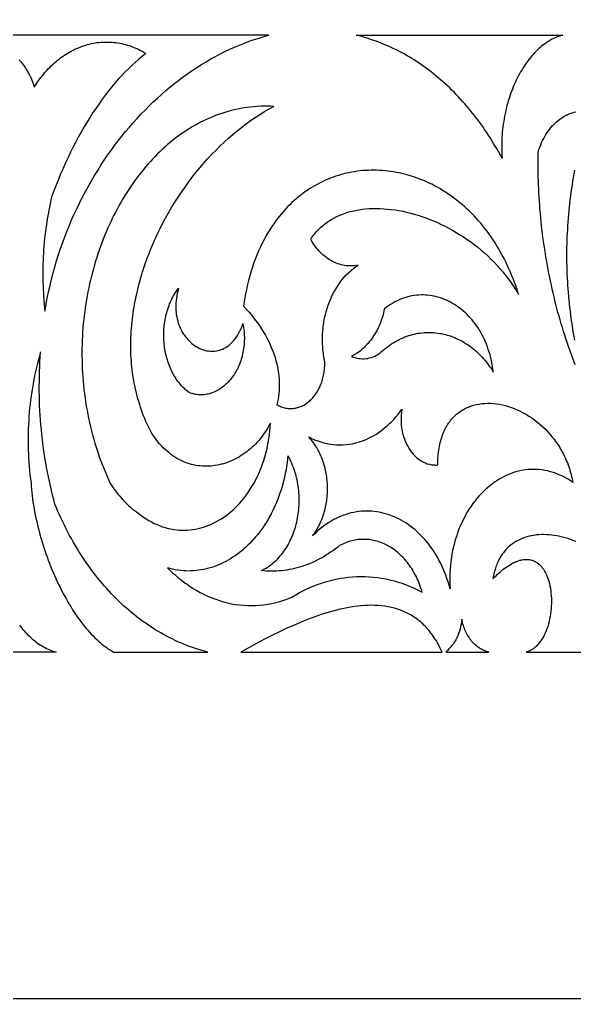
# Model space of a CAD drawing. Extents: x -1145 to -490, y -328 to 327.
# Drawn here: x -931.7 to -859.5, y -328.1 to -200.8 of the extents above; entities that cross this region are included whole.
import ezdxf

# ---------------------------------------------------------------- set-up
doc = ezdxf.new("R2010")
doc.units = 0
doc.layers.add('LAYER_1', color=18, linetype='CONTINUOUS')

msp = doc.modelspace()

# ---------------------------------------------------------------- linework, layer by layer
at = {"layer": 'LAYER_1'}
for points in [[(-1145.26, -328.06), (-490.26, -328.06), (-490.26, 326.94), (-1145.26, 326.94)], [(-887.92, -202.79), (-861.03, -202.79), (-861.23, -202.84), (-861.44, -202.9), (-861.64, -202.97), (-861.85, -203.04), (-862.05, -203.13), (-862.25, -203.22), (-862.45, -203.32), (-862.65, -203.43), (-862.85, -203.54), (-863.05, -203.66), (-863.24, -203.8), (-863.43, -203.93), (-863.63, -204.08), (-863.82, -204.23), (-864, -204.39), (-864.19, -204.56), (-864.38, -204.73), (-864.56, -204.91), (-864.74, -205.1), (-864.91, -205.29), (-865.09, -205.49), (-865.26, -205.7), (-865.43, -205.91), (-865.6, -206.13), (-865.76, -206.36), (-865.93, -206.59), (-866.08, -206.83), (-866.24, -207.07), (-866.39, -207.32), (-866.54, -207.57), (-866.69, -207.83), (-866.83, -208.1), (-866.97, -208.37), (-867.1, -208.64), (-867.23, -208.92), (-867.36, -209.21), (-867.48, -209.5), (-867.6, -209.79), (-867.71, -210.09), (-867.83, -210.4), (-867.93, -210.7), (-868.03, -211.02), (-868.13, -211.33), (-868.22, -211.66), (-868.31, -211.98), (-868.39, -212.31), (-868.47, -212.64), (-868.54, -212.98), (-868.61, -213.32), (-868.67, -213.66), (-868.73, -214.01), (-868.78, -214.36), (-868.83, -214.71), (-868.87, -215.07), (-868.91, -215.43), (-868.93, -215.79), (-868.96, -216.15), (-868.98, -216.52), (-868.99, -216.89), (-868.99, -217.26), (-868.99, -217.64), (-868.98, -218.02), (-868.97, -218.39), (-868.95, -218.77), (-869.16, -218.38), (-869.38, -217.99), (-869.59, -217.61), (-869.82, -217.23), (-870.04, -216.85), (-870.27, -216.48), (-870.5, -216.11), (-870.74, -215.74), (-870.98, -215.38), (-871.22, -215.03), (-871.46, -214.68), (-871.71, -214.33), (-871.96, -213.98), (-872.21, -213.64), (-872.47, -213.31), (-872.73, -212.98), (-872.99, -212.65), (-873.26, -212.33), (-873.52, -212.01), (-873.79, -211.7), (-874.07, -211.39), (-874.34, -211.09), (-874.62, -210.79), (-874.9, -210.5), (-875.19, -210.21), (-875.47, -209.92), (-875.76, -209.64), (-876.05, -209.36), (-876.35, -209.09), (-876.65, -208.83), (-876.94, -208.57), (-877.25, -208.31), (-877.55, -208.06), (-877.85, -207.81), (-878.16, -207.57), (-878.47, -207.33), (-878.79, -207.1), (-879.1, -206.87), (-879.42, -206.65), (-879.74, -206.43), (-880.06, -206.22), (-880.38, -206.01), (-880.7, -205.81), (-881.03, -205.61), (-881.36, -205.42), (-881.69, -205.23), (-882.02, -205.05), (-882.36, -204.88), (-882.69, -204.7), (-883.03, -204.54), (-883.37, -204.38), (-883.71, -204.22), (-884.05, -204.07), (-884.4, -203.93), (-884.74, -203.79), (-885.09, -203.66), (-885.44, -203.53), (-885.79, -203.41), (-886.14, -203.29), (-886.49, -203.18), (-886.85, -203.07), (-887.2, -202.97), (-887.56, -202.88)], [(-898.62, -212.04), (-899.06, -212.02), (-899.51, -212.01), (-899.95, -212.02), (-900.38, -212.03), (-900.82, -212.05), (-901.25, -212.08), (-901.68, -212.13), (-902.11, -212.18), (-902.53, -212.24), (-902.95, -212.32), (-903.37, -212.4), (-903.79, -212.49), (-904.2, -212.59), (-904.61, -212.7), (-905.02, -212.82), (-905.42, -212.95), (-905.82, -213.09), (-906.22, -213.24), (-906.61, -213.39), (-907.01, -213.56), (-907.39, -213.73), (-907.78, -213.91), (-908.16, -214.1), (-908.54, -214.3), (-908.91, -214.51), (-909.28, -214.72), (-909.65, -214.95), (-910.01, -215.18), (-910.37, -215.42), (-910.72, -215.66), (-911.08, -215.92), (-911.43, -216.18), (-911.77, -216.45), (-912.11, -216.73), (-912.45, -217.01), (-912.78, -217.3), (-913.11, -217.6), (-913.43, -217.9), (-913.75, -218.22), (-914.07, -218.54), (-914.38, -218.86), (-914.69, -219.19), (-914.99, -219.53), (-915.29, -219.88), (-915.58, -220.23), (-915.87, -220.58), (-916.16, -220.95), (-916.44, -221.32), (-916.71, -221.69), (-916.98, -222.07), (-917.25, -222.46), (-917.51, -222.85), (-917.77, -223.25), (-918.02, -223.65), (-918.27, -224.06), (-918.51, -224.47), (-918.75, -224.89), (-918.98, -225.31), (-919.21, -225.74), (-919.43, -226.17), (-919.65, -226.61), (-919.86, -227.05), (-920.06, -227.49), (-920.26, -227.94), (-920.46, -228.4), (-920.65, -228.86), (-920.84, -229.32), (-921.01, -229.78), (-921.19, -230.25), (-921.36, -230.73), (-921.52, -231.21), (-921.67, -231.69), (-921.83, -232.17), (-921.97, -232.66), (-922.11, -233.15), (-922.24, -233.64), (-922.37, -234.14), (-922.49, -234.64), (-922.61, -235.14), (-922.72, -235.65), (-922.82, -236.16), (-922.92, -236.67), (-923.01, -237.18), (-923.09, -237.69), (-923.17, -238.21), (-923.24, -238.73), (-923.31, -239.25), (-923.37, -239.77), (-923.42, -240.3), (-923.47, -240.83), (-923.51, -241.35), (-923.54, -241.88), (-923.57, -242.41), (-923.58, -242.95), (-923.6, -243.48), (-923.6, -244.01), (-923.6, -244.55), (-923.59, -245.09), (-923.58, -245.62), (-923.56, -246.16), (-923.53, -246.7), (-923.49, -247.24), (-923.45, -247.78), (-923.4, -248.32), (-923.34, -248.86), (-923.28, -249.4), (-923.2, -249.93), (-923.12, -250.47), (-923.04, -251.01), (-922.94, -251.55), (-922.84, -252.09), (-922.73, -252.63), (-922.61, -253.17), (-922.49, -253.7), (-922.35, -254.24), (-922.21, -254.77), (-922.07, -255.31), (-921.91, -255.84), (-921.75, -256.37), (-921.57, -256.9), (-921.39, -257.43), (-921.21, -257.95), (-921.01, -258.48), (-920.8, -259), (-920.59, -259.52), (-920.37, -260.04), (-920.14, -260.56), (-919.91, -261.07), (-919.72, -261.37), (-919.52, -261.66), (-919.32, -261.94), (-919.12, -262.22), (-918.91, -262.49), (-918.69, -262.75), (-918.47, -263.01), (-918.25, -263.25), (-918.02, -263.49), (-917.78, -263.72), (-917.54, -263.94), (-917.3, -264.16), (-917.05, -264.37), (-916.8, -264.56), (-916.54, -264.75), (-916.28, -264.93), (-915.94, -265.2), (-915.59, -265.45), (-915.24, -265.68), (-914.89, -265.9), (-914.54, -266.09), (-914.19, -266.27), (-913.83, -266.44), (-913.47, -266.58), (-913.11, -266.71), (-912.76, -266.82), (-912.4, -266.92), (-912.04, -267), (-911.67, -267.06), (-911.31, -267.11), (-910.95, -267.14), (-910.6, -267.16), (-910.24, -267.16), (-909.88, -267.15), (-909.52, -267.12), (-909.17, -267.08), (-908.82, -267.02), (-908.47, -266.95), (-908.12, -266.86), (-907.78, -266.76), (-907.44, -266.64), (-907.1, -266.52), (-906.76, -266.37), (-906.43, -266.22), (-906.1, -266.05), (-905.78, -265.87), (-905.46, -265.67), (-905.15, -265.47), (-904.84, -265.25), (-904.53, -265.02), (-904.24, -264.77), (-903.94, -264.52), (-903.66, -264.25), (-903.38, -263.97), (-903.1, -263.68), (-902.84, -263.38), (-902.58, -263.07), (-902.32, -262.74), (-902.08, -262.41), (-901.84, -262.06), (-901.61, -261.71), (-901.39, -261.34), (-901.17, -260.97), (-900.97, -260.58), (-900.77, -260.19), (-900.59, -259.78), (-900.41, -259.37), (-900.24, -258.95), (-900.09, -258.52), (-899.94, -258.08), (-899.8, -257.63), (-899.68, -257.17), (-899.56, -256.7), (-899.46, -256.23), (-899.37, -255.75), (-899.29, -255.26), (-899.22, -254.76), (-899.17, -254.26), (-899.12, -253.75), (-899.09, -253.23), (-899.24, -253.51), (-899.39, -253.78), (-899.55, -254.05), (-899.71, -254.31), (-899.88, -254.56), (-900.06, -254.81), (-900.24, -255.05), (-900.43, -255.29), (-900.63, -255.52), (-900.83, -255.75), (-901.04, -255.96), (-901.25, -256.17), (-901.47, -256.38), (-901.69, -256.57), (-901.92, -256.76), (-902.15, -256.95), (-902.38, -257.12), (-902.62, -257.29), (-902.87, -257.45), (-903.11, -257.6), (-903.36, -257.74), (-903.62, -257.88), (-903.87, -258.01), (-904.13, -258.12), (-904.4, -258.24), (-904.66, -258.34), (-904.93, -258.43), (-905.2, -258.51), (-905.47, -258.59), (-905.74, -258.65), (-906.01, -258.71), (-906.29, -258.76), (-906.57, -258.79), (-906.84, -258.82), (-907.12, -258.84), (-907.4, -258.85), (-907.68, -258.84), (-907.96, -258.83), (-908.24, -258.81), (-908.51, -258.77), (-908.79, -258.73), (-909.07, -258.67), (-909.35, -258.61), (-909.62, -258.53), (-909.9, -258.44), (-910.17, -258.34), (-910.44, -258.23), (-910.71, -258.1), (-910.98, -257.97), (-911.24, -257.82), (-911.5, -257.66), (-911.76, -257.49), (-912.02, -257.31), (-912.27, -257.11), (-912.53, -256.9), (-912.77, -256.68), (-913.02, -256.45), (-913.26, -256.2), (-913.49, -255.94), (-913.72, -255.67), (-913.95, -255.38), (-914.17, -255.08), (-914.39, -254.76), (-914.6, -254.43), (-914.78, -254.08), (-914.95, -253.72), (-915.12, -253.37), (-915.28, -253.01), (-915.43, -252.65), (-915.58, -252.28), (-915.72, -251.92), (-915.85, -251.55), (-915.97, -251.18), (-916.09, -250.81), (-916.21, -250.44), (-916.32, -250.07), (-916.42, -249.7), (-916.51, -249.32), (-916.6, -248.95), (-916.69, -248.57), (-916.76, -248.19), (-916.84, -247.81), (-916.9, -247.43), (-916.96, -247.05), (-917.01, -246.67), (-917.06, -246.29), (-917.1, -245.9), (-917.14, -245.52), (-917.17, -245.14), (-917.2, -244.75), (-917.22, -244.36), (-917.23, -243.98), (-917.24, -243.59), (-917.24, -243.2), (-917.24, -242.81), (-917.24, -242.43), (-917.22, -242.04), (-917.21, -241.65), (-917.18, -241.26), (-917.15, -240.87), (-917.12, -240.48), (-917.08, -240.09), (-917.04, -239.71), (-916.99, -239.32), (-916.94, -238.93), (-916.88, -238.54), (-916.82, -238.15), (-916.75, -237.77), (-916.68, -237.38), (-916.6, -236.99), (-916.52, -236.61), (-916.43, -236.22), (-916.34, -235.84), (-916.25, -235.45), (-916.15, -235.07), (-916.04, -234.69), (-915.93, -234.3), (-915.82, -233.92), (-915.7, -233.54), (-915.58, -233.17), (-915.46, -232.79), (-915.33, -232.41), (-915.19, -232.04), (-915.06, -231.66), (-914.91, -231.29), (-914.77, -230.92), (-914.62, -230.55), (-914.46, -230.18), (-914.31, -229.81), (-914.15, -229.44), (-913.98, -229.08), (-913.81, -228.72), (-913.64, -228.36), (-913.46, -228), (-913.1, -227.28), (-912.72, -226.58), (-912.33, -225.88), (-911.93, -225.19), (-911.51, -224.52), (-911.09, -223.85), (-910.65, -223.19), (-910.19, -222.54), (-909.73, -221.9), (-909.25, -221.27), (-908.77, -220.65), (-908.27, -220.05), (-907.77, -219.46), (-907.25, -218.88), (-906.73, -218.31), (-906.19, -217.76), (-905.65, -217.23), (-905.1, -216.7), (-904.54, -216.19), (-903.98, -215.7), (-903.41, -215.23), (-902.83, -214.77), (-902.24, -214.32), (-901.65, -213.9), (-901.06, -213.49), (-900.45, -213.1), (-899.85, -212.73), (-899.23, -212.38)], [(-898.23, -250.84), (-898.09, -250.91), (-897.94, -250.99), (-897.8, -251.05), (-897.66, -251.11), (-897.52, -251.16), (-897.37, -251.2), (-897.23, -251.24), (-897.09, -251.27), (-896.94, -251.3), (-896.8, -251.32), (-896.66, -251.33), (-896.52, -251.33), (-896.37, -251.33), (-896.23, -251.33), (-896.09, -251.32), (-895.95, -251.3), (-895.81, -251.27), (-895.67, -251.24), (-895.54, -251.21), (-895.4, -251.17), (-895.27, -251.12), (-895.13, -251.07), (-895, -251.01), (-894.87, -250.95), (-894.74, -250.88), (-894.62, -250.81), (-894.49, -250.73), (-894.37, -250.65), (-894.25, -250.56), (-894.13, -250.46), (-894.01, -250.37), (-893.9, -250.27), (-893.78, -250.16), (-893.67, -250.05), (-893.57, -249.93), (-893.46, -249.81), (-893.36, -249.69), (-893.26, -249.56), (-893.17, -249.43), (-893.07, -249.29), (-892.99, -249.15), (-892.9, -249.01), (-892.82, -248.86), (-892.74, -248.71), (-892.66, -248.56), (-892.59, -248.4), (-892.52, -248.24), (-892.46, -248.07), (-892.4, -247.9), (-892.34, -247.73), (-892.29, -247.56), (-892.24, -247.38), (-892.2, -247.2), (-892.16, -247.02), (-892.12, -246.83), (-892.09, -246.64), (-892.07, -246.45), (-892.05, -246.26), (-892.03, -246.06), (-892.02, -245.87), (-892.02, -245.67), (-892.02, -245.46), (-892.02, -245.26), (-892.03, -245.05), (-892.08, -244.82), (-892.12, -244.59), (-892.16, -244.36), (-892.19, -244.13), (-892.22, -243.9), (-892.24, -243.67), (-892.26, -243.44), (-892.28, -243.21), (-892.29, -242.97), (-892.3, -242.74), (-892.3, -242.51), (-892.31, -242.28), (-892.3, -242.05), (-892.3, -241.83), (-892.29, -241.6), (-892.27, -241.37), (-892.25, -241.14), (-892.23, -240.92), (-892.21, -240.69), (-892.18, -240.47), (-892.15, -240.24), (-892.11, -240.02), (-892.07, -239.8), (-892.03, -239.58), (-891.98, -239.36), (-891.93, -239.15), (-891.88, -238.93), (-891.82, -238.72), (-891.76, -238.51), (-891.7, -238.29), (-891.63, -238.09), (-891.56, -237.88), (-891.48, -237.68), (-891.41, -237.47), (-891.24, -237.07), (-891.07, -236.68), (-890.88, -236.3), (-890.67, -235.93), (-890.46, -235.58), (-890.23, -235.23), (-889.99, -234.89), (-889.74, -234.57), (-889.48, -234.26), (-889.21, -233.97), (-888.92, -233.68), (-888.63, -233.42), (-888.48, -233.29), (-888.32, -233.17), (-888.17, -233.05), (-888.01, -232.93), (-887.84, -232.82), (-887.68, -232.72), (-887.9, -232.75), (-888.12, -232.78), (-888.35, -232.8), (-888.57, -232.8), (-888.79, -232.8), (-889.01, -232.79), (-889.23, -232.77), (-889.44, -232.73), (-889.66, -232.69), (-889.87, -232.64), (-890.09, -232.58), (-890.3, -232.51), (-890.51, -232.43), (-890.71, -232.34), (-890.92, -232.25), (-891.12, -232.14), (-891.32, -232.03), (-891.51, -231.9), (-891.7, -231.77), (-891.89, -231.63), (-892.08, -231.48), (-892.26, -231.33), (-892.44, -231.16), (-892.61, -230.99), (-892.78, -230.81), (-892.95, -230.62), (-893.11, -230.43), (-893.27, -230.22), (-893.42, -230.01), (-893.56, -229.79), (-893.71, -229.56), (-893.84, -229.33), (-893.72, -229.15), (-893.6, -228.98), (-893.48, -228.81), (-893.35, -228.64), (-893.22, -228.48), (-893.08, -228.32), (-892.94, -228.17), (-892.8, -228.02), (-892.65, -227.88), (-892.5, -227.74), (-892.35, -227.6), (-892.19, -227.47), (-892.03, -227.34), (-891.87, -227.22), (-891.7, -227.1), (-891.53, -226.98), (-891.36, -226.87), (-891.18, -226.76), (-890.82, -226.56), (-890.45, -226.37), (-890.07, -226.2), (-889.68, -226.04), (-889.28, -225.9), (-888.86, -225.77), (-888.44, -225.66), (-888.01, -225.57), (-887.58, -225.49), (-887.13, -225.43), (-886.68, -225.38), (-886.22, -225.34), (-885.76, -225.32), (-885.28, -225.32), (-884.81, -225.33), (-884.33, -225.35), (-883.84, -225.39), (-883.35, -225.45), (-882.86, -225.51), (-882.37, -225.59), (-881.87, -225.69), (-881.37, -225.8), (-880.87, -225.92), (-880.36, -226.06), (-879.86, -226.21), (-879.36, -226.37), (-878.86, -226.55), (-878.35, -226.74), (-877.85, -226.94), (-877.35, -227.16), (-876.86, -227.39), (-876.36, -227.63), (-875.87, -227.89), (-875.38, -228.15), (-874.9, -228.43), (-874.42, -228.73), (-873.95, -229.03), (-873.48, -229.35), (-873.02, -229.68), (-872.56, -230.02), (-872.11, -230.37), (-871.67, -230.74), (-871.23, -231.11), (-870.81, -231.5), (-870.39, -231.9), (-869.98, -232.31), (-869.58, -232.73), (-869.19, -233.17), (-868.81, -233.61), (-868.44, -234.07), (-868.09, -234.53), (-867.74, -235.01), (-867.41, -235.5), (-867.25, -235.75), (-867.09, -236), (-866.94, -236.25), (-866.79, -236.51), (-866.95, -236), (-867.12, -235.51), (-867.29, -235.02), (-867.47, -234.54), (-867.66, -234.07), (-867.85, -233.6), (-868.05, -233.15), (-868.26, -232.7), (-868.47, -232.26), (-868.69, -231.83), (-868.91, -231.4), (-869.14, -230.99), (-869.37, -230.58), (-869.61, -230.18), (-869.86, -229.78), (-870.11, -229.4), (-870.37, -229.02), (-870.63, -228.65), (-870.9, -228.29), (-871.17, -227.94), (-871.44, -227.59), (-871.72, -227.25), (-872.01, -226.92), (-872.3, -226.6), (-872.59, -226.29), (-872.88, -225.98), (-873.19, -225.68), (-873.49, -225.39), (-873.8, -225.11), (-874.11, -224.84), (-874.43, -224.57), (-874.75, -224.32), (-875.07, -224.07), (-875.39, -223.82), (-875.72, -223.59), (-876.05, -223.37), (-876.38, -223.15), (-876.72, -222.94), (-877.06, -222.74), (-877.4, -222.54), (-877.74, -222.36), (-878.09, -222.18), (-878.44, -222.01), (-878.79, -221.85), (-879.14, -221.7), (-879.49, -221.55), (-879.84, -221.42), (-880.2, -221.29), (-880.56, -221.17), (-880.91, -221.06), (-881.27, -220.95), (-881.63, -220.86), (-881.99, -220.77), (-882.35, -220.69), (-882.72, -220.62), (-883.08, -220.55), (-883.44, -220.5), (-883.8, -220.45), (-884.17, -220.41), (-884.53, -220.38), (-884.89, -220.36), (-885.26, -220.35), (-885.62, -220.34), (-885.98, -220.35), (-886.34, -220.36), (-886.7, -220.38), (-887.06, -220.4), (-887.42, -220.44), (-887.78, -220.48), (-888.13, -220.54), (-888.49, -220.6), (-888.84, -220.67), (-889.19, -220.74), (-889.54, -220.83), (-889.89, -220.92), (-890.24, -221.02), (-890.58, -221.14), (-890.92, -221.25), (-891.26, -221.38), (-891.6, -221.52), (-891.93, -221.66), (-892.27, -221.81), (-892.6, -221.97), (-892.92, -222.14), (-893.24, -222.32), (-893.56, -222.51), (-893.88, -222.7), (-894.19, -222.91), (-894.5, -223.12), (-894.81, -223.34), (-895.11, -223.57), (-895.41, -223.8), (-895.71, -224.05), (-896, -224.3), (-896.28, -224.56), (-896.57, -224.83), (-896.84, -225.11), (-897.12, -225.4), (-897.38, -225.7), (-897.65, -226), (-897.91, -226.31), (-898.16, -226.64), (-898.41, -226.97), (-898.65, -227.31), (-898.89, -227.65), (-899.12, -228.01), (-899.34, -228.37), (-899.57, -228.75), (-899.78, -229.13), (-899.99, -229.52), (-900.19, -229.92), (-900.39, -230.32), (-900.58, -230.74), (-900.76, -231.16), (-900.94, -231.6), (-901.11, -232.04), (-901.27, -232.49), (-901.42, -232.95), (-901.57, -233.42), (-901.71, -233.89), (-901.85, -234.38), (-901.97, -234.87), (-902.09, -235.38), (-902.21, -235.89), (-902.31, -236.41), (-902.4, -236.94), (-902.49, -237.47), (-902.57, -238.02), (-902.18, -238.44), (-901.81, -238.86), (-901.46, -239.28), (-901.13, -239.7), (-900.81, -240.13), (-900.52, -240.55), (-900.24, -240.97), (-899.98, -241.39), (-899.73, -241.81), (-899.5, -242.23), (-899.29, -242.64), (-899.1, -243.06), (-898.92, -243.48), (-898.76, -243.89), (-898.61, -244.3), (-898.48, -244.71), (-898.36, -245.12), (-898.26, -245.52), (-898.17, -245.92), (-898.1, -246.32), (-898.04, -246.72), (-897.99, -247.11), (-897.96, -247.5), (-897.94, -247.89), (-897.93, -248.27), (-897.94, -248.65), (-897.96, -249.03), (-897.99, -249.4), (-898.03, -249.76), (-898.09, -250.13), (-898.15, -250.48)], [(-909.65, -249.27), (-909.83, -249.14), (-910, -248.99), (-910.16, -248.85), (-910.32, -248.7), (-910.48, -248.54), (-910.63, -248.38), (-910.78, -248.21), (-910.92, -248.04), (-911.06, -247.86), (-911.19, -247.68), (-911.32, -247.5), (-911.44, -247.31), (-911.56, -247.12), (-911.67, -246.92), (-911.78, -246.72), (-911.89, -246.52), (-911.99, -246.31), (-912.08, -246.1), (-912.17, -245.89), (-912.26, -245.67), (-912.34, -245.45), (-912.41, -245.23), (-912.48, -245.01), (-912.55, -244.78), (-912.61, -244.56), (-912.67, -244.33), (-912.72, -244.09), (-912.77, -243.86), (-912.81, -243.63), (-912.84, -243.39), (-912.87, -243.15), (-912.9, -242.92), (-912.92, -242.68), (-912.94, -242.44), (-912.95, -242.2), (-912.96, -241.96), (-912.96, -241.71), (-912.95, -241.47), (-912.94, -241.23), (-912.93, -240.99), (-912.91, -240.75), (-912.89, -240.51), (-912.86, -240.27), (-912.82, -240.03), (-912.78, -239.8), (-912.74, -239.56), (-912.69, -239.32), (-912.63, -239.09), (-912.57, -238.86), (-912.5, -238.63), (-912.43, -238.4), (-912.36, -238.17), (-912.27, -237.95), (-912.19, -237.73), (-912.09, -237.51), (-912, -237.29), (-911.89, -237.08), (-911.78, -236.87), (-911.67, -236.66), (-911.55, -236.45), (-911.42, -236.25), (-911.29, -236.06), (-911.16, -235.86), (-911.02, -235.67), (-911.11, -236.01), (-911.19, -236.34), (-911.26, -236.67), (-911.31, -237), (-911.35, -237.32), (-911.38, -237.63), (-911.39, -237.94), (-911.39, -238.24), (-911.38, -238.54), (-911.35, -238.83), (-911.32, -239.12), (-911.27, -239.4), (-911.21, -239.67), (-911.14, -239.94), (-911.07, -240.2), (-910.98, -240.45), (-910.88, -240.7), (-910.77, -240.94), (-910.66, -241.17), (-910.54, -241.39), (-910.41, -241.61), (-910.27, -241.81), (-910.12, -242.01), (-909.97, -242.2), (-909.81, -242.38), (-909.65, -242.55), (-909.48, -242.71), (-909.31, -242.86), (-909.13, -243.01), (-908.94, -243.14), (-908.75, -243.26), (-908.56, -243.37), (-908.37, -243.48), (-908.17, -243.57), (-907.97, -243.65), (-907.76, -243.72), (-907.56, -243.77), (-907.35, -243.82), (-907.14, -243.85), (-906.94, -243.87), (-906.73, -243.88), (-906.52, -243.88), (-906.31, -243.87), (-906.1, -243.84), (-905.89, -243.8), (-905.69, -243.74), (-905.48, -243.68), (-905.28, -243.6), (-905.08, -243.5), (-904.89, -243.39), (-904.69, -243.27), (-904.51, -243.13), (-904.32, -242.98), (-904.14, -242.81), (-903.96, -242.63), (-903.79, -242.43), (-903.63, -242.22), (-903.47, -241.99), (-903.32, -241.75), (-903.17, -241.49), (-903.03, -241.21), (-902.9, -240.92), (-902.77, -240.61), (-902.66, -240.28), (-902.61, -240.54), (-902.57, -240.8), (-902.54, -241.06), (-902.51, -241.31), (-902.49, -241.57), (-902.48, -241.82), (-902.47, -242.07), (-902.47, -242.32), (-902.48, -242.57), (-902.49, -242.82), (-902.51, -243.06), (-902.54, -243.3), (-902.57, -243.54), (-902.61, -243.78), (-902.65, -244.01), (-902.7, -244.24), (-902.75, -244.47), (-902.81, -244.69), (-902.88, -244.92), (-902.95, -245.13), (-903.03, -245.35), (-903.11, -245.56), (-903.19, -245.77), (-903.29, -245.97), (-903.38, -246.17), (-903.48, -246.36), (-903.59, -246.55), (-903.69, -246.74), (-903.81, -246.92), (-903.93, -247.1), (-904.05, -247.27), (-904.17, -247.44), (-904.3, -247.6), (-904.44, -247.75), (-904.57, -247.9), (-904.71, -248.05), (-904.86, -248.19), (-905, -248.32), (-905.16, -248.45), (-905.31, -248.57), (-905.47, -248.68), (-905.62, -248.79), (-905.79, -248.89), (-905.95, -248.99), (-906.12, -249.08), (-906.29, -249.16), (-906.46, -249.23), (-906.64, -249.3), (-906.81, -249.36), (-906.99, -249.41), (-907.17, -249.46), (-907.36, -249.49), (-907.54, -249.52), (-907.73, -249.54), (-907.91, -249.55), (-908.1, -249.56), (-908.29, -249.55), (-908.48, -249.54), (-908.68, -249.52), (-908.87, -249.49), (-909.06, -249.45), (-909.26, -249.4), (-909.46, -249.34)], [(-888.51, -244.55), (-888.28, -244.64), (-888.05, -244.72), (-887.82, -244.78), (-887.58, -244.82), (-887.35, -244.85), (-887.11, -244.86), (-886.88, -244.86), (-886.64, -244.84), (-886.41, -244.81), (-886.18, -244.76), (-885.95, -244.69), (-885.72, -244.61), (-885.5, -244.52), (-885.28, -244.41), (-885.06, -244.28), (-884.85, -244.14), (-884.63, -243.94), (-884.41, -243.75), (-884.18, -243.56), (-883.96, -243.38), (-883.73, -243.21), (-883.5, -243.05), (-883.27, -242.89), (-883.03, -242.75), (-882.79, -242.61), (-882.56, -242.48), (-882.31, -242.35), (-882.07, -242.24), (-881.83, -242.13), (-881.58, -242.03), (-881.34, -241.94), (-881.09, -241.86), (-880.84, -241.78), (-880.59, -241.71), (-880.34, -241.65), (-880.09, -241.6), (-879.84, -241.55), (-879.58, -241.52), (-879.33, -241.49), (-879.08, -241.46), (-878.83, -241.45), (-878.57, -241.44), (-878.32, -241.44), (-878.07, -241.45), (-877.82, -241.46), (-877.56, -241.49), (-877.31, -241.52), (-877.06, -241.56), (-876.81, -241.6), (-876.56, -241.65), (-876.31, -241.71), (-876.07, -241.78), (-875.82, -241.86), (-875.58, -241.94), (-875.34, -242.03), (-875.09, -242.12), (-874.85, -242.23), (-874.62, -242.34), (-874.38, -242.46), (-874.15, -242.58), (-873.92, -242.72), (-873.69, -242.86), (-873.46, -243), (-873.24, -243.16), (-873.01, -243.32), (-872.79, -243.49), (-872.58, -243.67), (-872.37, -243.85), (-872.16, -244.04), (-871.95, -244.24), (-871.74, -244.44), (-871.54, -244.65), (-871.35, -244.87), (-871.15, -245.09), (-870.97, -245.33), (-870.78, -245.57), (-870.6, -245.81), (-870.42, -246.06), (-870.25, -246.32), (-870.08, -246.59), (-870.13, -246.2), (-870.19, -245.82), (-870.26, -245.44), (-870.33, -245.07), (-870.42, -244.71), (-870.51, -244.35), (-870.62, -244), (-870.73, -243.65), (-870.85, -243.31), (-870.98, -242.98), (-871.11, -242.66), (-871.25, -242.34), (-871.4, -242.03), (-871.56, -241.73), (-871.72, -241.43), (-871.89, -241.14), (-872.07, -240.86), (-872.26, -240.59), (-872.44, -240.33), (-872.64, -240.07), (-872.84, -239.82), (-873.05, -239.58), (-873.26, -239.35), (-873.48, -239.13), (-873.7, -238.91), (-873.93, -238.71), (-874.16, -238.51), (-874.4, -238.32), (-874.64, -238.14), (-874.88, -237.97), (-875.13, -237.81), (-875.38, -237.66), (-875.64, -237.51), (-875.9, -237.38), (-876.16, -237.26), (-876.43, -237.14), (-876.69, -237.04), (-876.96, -236.95), (-877.24, -236.86), (-877.51, -236.79), (-877.79, -236.73), (-878.07, -236.67), (-878.35, -236.63), (-878.63, -236.6), (-878.91, -236.58), (-879.2, -236.57), (-879.48, -236.57), (-879.76, -236.58), (-880.05, -236.6), (-880.34, -236.64), (-880.62, -236.68), (-880.91, -236.74), (-881.19, -236.81), (-881.48, -236.89), (-881.76, -236.98), (-882.04, -237.09), (-882.33, -237.21), (-882.61, -237.34), (-882.89, -237.48), (-883.16, -237.63), (-883.44, -237.8), (-883.71, -237.98), (-883.98, -238.17), (-884.25, -238.37), (-884.31, -238.63), (-884.37, -238.89), (-884.43, -239.14), (-884.5, -239.4), (-884.58, -239.64), (-884.66, -239.89), (-884.75, -240.13), (-884.85, -240.36), (-884.95, -240.6), (-885.05, -240.83), (-885.16, -241.05), (-885.28, -241.27), (-885.4, -241.48), (-885.52, -241.7), (-885.65, -241.9), (-885.79, -242.1), (-885.92, -242.3), (-886.07, -242.49), (-886.22, -242.68), (-886.37, -242.86), (-886.53, -243.03), (-886.69, -243.2), (-886.85, -243.36), (-887.02, -243.52), (-887.19, -243.67), (-887.37, -243.82), (-887.55, -243.96), (-887.74, -244.09), (-887.92, -244.21), (-888.11, -244.33), (-888.31, -244.44)], [(-907.23, -283.01), (-907.63, -282.91), (-908.02, -282.8), (-908.42, -282.68), (-908.81, -282.56), (-909.2, -282.43), (-909.59, -282.29), (-909.97, -282.14), (-910.36, -281.99), (-910.74, -281.83), (-911.12, -281.66), (-911.49, -281.49), (-911.87, -281.31), (-912.24, -281.13), (-912.61, -280.93), (-912.98, -280.73), (-913.34, -280.53), (-913.71, -280.31), (-914.07, -280.1), (-914.43, -279.87), (-914.78, -279.64), (-915.13, -279.4), (-915.48, -279.15), (-915.83, -278.9), (-916.18, -278.65), (-916.52, -278.38), (-916.86, -278.11), (-917.19, -277.84), (-917.52, -277.56), (-917.85, -277.27), (-918.18, -276.98), (-918.5, -276.68), (-918.82, -276.37), (-919.14, -276.06), (-919.46, -275.74), (-919.77, -275.42), (-920.07, -275.09), (-920.38, -274.76), (-920.68, -274.42), (-920.97, -274.07), (-921.27, -273.72), (-921.56, -273.37), (-921.84, -273.01), (-922.13, -272.64), (-922.4, -272.27), (-922.68, -271.89), (-922.95, -271.51), (-923.22, -271.12), (-923.48, -270.73), (-923.74, -270.33), (-923.99, -269.93), (-924.24, -269.52), (-924.49, -269.1), (-924.73, -268.69), (-924.97, -268.26), (-925.21, -267.84), (-925.43, -267.4), (-925.66, -266.97), (-925.88, -266.52), (-926.1, -266.08), (-926.31, -265.63), (-926.52, -265.17), (-926.72, -264.71), (-926.92, -264.24), (-927.11, -263.77), (-927.27, -263.18), (-927.42, -262.59), (-927.57, -262), (-927.71, -261.4), (-927.84, -260.8), (-927.97, -260.2), (-928.09, -259.6), (-928.2, -258.99), (-928.31, -258.38), (-928.41, -257.77), (-928.51, -257.16), (-928.6, -256.55), (-928.68, -255.93), (-928.75, -255.32), (-928.82, -254.7), (-928.88, -254.08), (-928.94, -253.46), (-928.99, -252.83), (-929.03, -252.21), (-929.07, -251.58), (-929.1, -250.95), (-929.12, -250.32), (-929.14, -249.69), (-929.15, -249.06), (-929.15, -248.43), (-929.14, -247.79), (-929.13, -247.16), (-929.12, -246.52), (-929.09, -245.88), (-929.06, -245.24), (-929.02, -244.6), (-928.98, -243.96), (-929.13, -244.47), (-929.27, -244.99), (-929.4, -245.5), (-929.53, -246.02), (-929.64, -246.54), (-929.76, -247.06), (-929.86, -247.58), (-929.96, -248.11), (-930.05, -248.64), (-930.14, -249.17), (-930.21, -249.7), (-930.28, -250.23), (-930.35, -250.76), (-930.41, -251.3), (-930.45, -251.84), (-930.5, -252.37), (-930.53, -252.91), (-930.56, -253.45), (-930.58, -253.99), (-930.6, -254.53), (-930.61, -255.07), (-930.61, -255.61), (-930.6, -256.15), (-930.59, -256.69), (-930.57, -257.23), (-930.54, -257.77), (-930.5, -258.32), (-930.46, -258.86), (-930.41, -259.39), (-930.36, -259.93), (-930.29, -260.47), (-930.22, -261.01), (-930.2, -261.42), (-930.16, -261.83), (-930.12, -262.24), (-930.08, -262.66), (-930.02, -263.08), (-929.97, -263.49), (-929.9, -263.91), (-929.83, -264.34), (-929.76, -264.76), (-929.67, -265.18), (-929.59, -265.6), (-929.49, -266.03), (-929.4, -266.45), (-929.29, -266.87), (-929.18, -267.3), (-929.07, -267.72), (-928.95, -268.14), (-928.83, -268.56), (-928.7, -268.98), (-928.57, -269.4), (-928.43, -269.81), (-928.29, -270.23), (-928.14, -270.64), (-927.99, -271.05), (-927.83, -271.46), (-927.67, -271.86), (-927.51, -272.26), (-927.34, -272.66), (-927.17, -273.05), (-927, -273.44), (-926.82, -273.83), (-926.64, -274.21), (-926.45, -274.59), (-926.26, -274.97), (-926.07, -275.33), (-925.87, -275.7), (-925.67, -276.06), (-925.47, -276.41), (-925.27, -276.76), (-925.06, -277.1), (-924.85, -277.44), (-924.64, -277.77), (-924.42, -278.09), (-924.2, -278.41), (-923.98, -278.72), (-923.76, -279.02), (-923.54, -279.32), (-923.31, -279.61), (-923.08, -279.89), (-922.85, -280.16), (-922.62, -280.42), (-922.38, -280.68), (-922.15, -280.92), (-921.91, -281.16), (-921.67, -281.39), (-921.43, -281.61), (-921.19, -281.82), (-920.95, -282.02), (-920.71, -282.21), (-920.47, -282.39), (-920.22, -282.57), (-919.98, -282.72), (-919.73, -282.87), (-919.48, -283.01)], [(-893.6, -267.91), (-893.47, -267.74), (-893.35, -267.57), (-893.23, -267.39), (-893.11, -267.2), (-893, -267.02), (-892.89, -266.83), (-892.79, -266.64), (-892.69, -266.45), (-892.6, -266.25), (-892.51, -266.05), (-892.43, -265.85), (-892.35, -265.65), (-892.27, -265.44), (-892.2, -265.24), (-892.13, -265.03), (-892.07, -264.82), (-892.01, -264.61), (-891.96, -264.39), (-891.91, -264.18), (-891.86, -263.96), (-891.82, -263.74), (-891.78, -263.52), (-891.75, -263.31), (-891.72, -263.08), (-891.7, -262.86), (-891.68, -262.64), (-891.67, -262.42), (-891.66, -262.2), (-891.65, -261.98), (-891.65, -261.75), (-891.65, -261.53), (-891.66, -261.31), (-891.67, -261.09), (-891.68, -260.87), (-891.7, -260.65), (-891.73, -260.43), (-891.76, -260.21), (-891.79, -259.99), (-891.83, -259.77), (-891.87, -259.56), (-891.91, -259.34), (-891.96, -259.13), (-892.02, -258.91), (-892.07, -258.7), (-892.14, -258.5), (-892.2, -258.29), (-892.27, -258.08), (-892.35, -257.88), (-892.43, -257.68), (-892.51, -257.48), (-892.6, -257.29), (-892.69, -257.09), (-892.79, -256.9), (-892.89, -256.71), (-893, -256.53), (-893.1, -256.35), (-893.22, -256.17), (-893.34, -255.99), (-893.46, -255.82), (-893.58, -255.65), (-893.71, -255.49), (-893.85, -255.33), (-893.99, -255.17), (-894.13, -255.02), (-893.93, -255.12), (-893.73, -255.22), (-893.33, -255.4), (-892.92, -255.55), (-892.52, -255.69), (-892.11, -255.8), (-891.7, -255.9), (-891.29, -255.97), (-890.88, -256.02), (-890.47, -256.05), (-890.05, -256.07), (-889.64, -256.06), (-889.23, -256.03), (-888.83, -255.98), (-888.42, -255.91), (-888.02, -255.82), (-887.62, -255.71), (-887.22, -255.58), (-886.83, -255.44), (-886.44, -255.27), (-886.05, -255.08), (-885.67, -254.88), (-885.3, -254.66), (-884.93, -254.41), (-884.57, -254.15), (-884.22, -253.87), (-883.87, -253.57), (-883.7, -253.42), (-883.53, -253.26), (-883.36, -253.09), (-883.2, -252.92), (-883.04, -252.75), (-882.88, -252.57), (-882.72, -252.39), (-882.56, -252.2), (-882.41, -252.01), (-882.26, -251.81), (-882.11, -251.61), (-881.97, -251.41), (-882, -251.59), (-882.02, -251.77), (-882.04, -251.95), (-882.06, -252.13), (-882.07, -252.31), (-882.08, -252.48), (-882.09, -252.66), (-882.09, -252.84), (-882.08, -253.01), (-882.08, -253.18), (-882.06, -253.36), (-882.05, -253.53), (-882.03, -253.7), (-882.01, -253.87), (-881.98, -254.03), (-881.95, -254.2), (-881.92, -254.36), (-881.88, -254.53), (-881.84, -254.69), (-881.8, -254.85), (-881.75, -255), (-881.7, -255.16), (-881.59, -255.46), (-881.47, -255.75), (-881.33, -256.04), (-881.18, -256.31), (-881.03, -256.57), (-880.86, -256.82), (-880.68, -257.06), (-880.49, -257.28), (-880.29, -257.49), (-880.08, -257.69), (-879.87, -257.87), (-879.64, -258.03), (-879.41, -258.18), (-879.17, -258.31), (-878.92, -258.42), (-878.67, -258.51), (-878.41, -258.59), (-878.14, -258.64), (-877.87, -258.68), (-877.74, -258.68), (-877.6, -258.69), (-877.46, -258.69), (-877.32, -258.68), (-877.32, -258.39), (-877.31, -258.1), (-877.29, -257.81), (-877.27, -257.54), (-877.25, -257.27), (-877.22, -257), (-877.18, -256.74), (-877.14, -256.49), (-877.1, -256.24), (-877.05, -256), (-876.99, -255.76), (-876.93, -255.53), (-876.87, -255.31), (-876.8, -255.09), (-876.73, -254.88), (-876.65, -254.67), (-876.56, -254.47), (-876.48, -254.27), (-876.39, -254.08), (-876.29, -253.89), (-876.19, -253.71), (-876.09, -253.54), (-875.98, -253.37), (-875.87, -253.2), (-875.76, -253.05), (-875.64, -252.89), (-875.52, -252.74), (-875.39, -252.6), (-875.26, -252.46), (-875.13, -252.33), (-875, -252.2), (-874.86, -252.08), (-874.72, -251.97), (-874.57, -251.85), (-874.43, -251.75), (-874.28, -251.65), (-874.12, -251.55), (-873.97, -251.46), (-873.81, -251.37), (-873.65, -251.29), (-873.49, -251.22), (-873.32, -251.15), (-873.16, -251.08), (-872.99, -251.02), (-872.64, -250.91), (-872.29, -250.82), (-871.93, -250.75), (-871.57, -250.7), (-871.2, -250.67), (-870.83, -250.66), (-870.45, -250.66), (-870.06, -250.69), (-869.68, -250.73), (-869.29, -250.79), (-868.9, -250.86), (-868.51, -250.96), (-868.12, -251.07), (-867.73, -251.2), (-867.35, -251.35), (-866.96, -251.51), (-866.58, -251.69), (-866.2, -251.88), (-865.82, -252.09), (-865.45, -252.32), (-865.08, -252.56), (-864.72, -252.82), (-864.36, -253.09), (-864.01, -253.38), (-863.67, -253.69), (-863.34, -254), (-863.02, -254.34), (-862.71, -254.68), (-862.41, -255.05), (-862.26, -255.23), (-862.12, -255.42), (-861.97, -255.61), (-861.84, -255.81), (-861.7, -256.01), (-861.57, -256.21), (-861.44, -256.42), (-861.32, -256.63), (-861.19, -256.84), (-861.08, -257.06), (-860.96, -257.28), (-860.85, -257.5), (-860.74, -257.73), (-860.64, -257.96), (-860.54, -258.19), (-860.45, -258.42), (-860.36, -258.66), (-860.27, -258.9), (-860.19, -259.15), (-860.11, -259.4), (-860.03, -259.65), (-859.97, -259.9), (-859.9, -260.16), (-859.84, -260.42), (-859.79, -260.68), (-859.74, -260.94), (-860.09, -260.7), (-860.45, -260.48), (-860.81, -260.28), (-861.18, -260.1), (-861.54, -259.94), (-861.91, -259.79), (-862.27, -259.66), (-862.64, -259.55), (-863, -259.46), (-863.37, -259.38), (-863.73, -259.33), (-864.1, -259.28), (-864.46, -259.26), (-864.82, -259.25), (-865.19, -259.26), (-865.54, -259.28), (-865.9, -259.32), (-866.26, -259.37), (-866.61, -259.44), (-866.96, -259.53), (-867.31, -259.63), (-867.65, -259.74), (-867.99, -259.87), (-868.32, -260.02), (-868.66, -260.17), (-868.98, -260.34), (-869.31, -260.53), (-869.63, -260.72), (-869.94, -260.93), (-870.25, -261.16), (-870.55, -261.39), (-870.85, -261.64), (-871.14, -261.9), (-871.42, -262.17), (-871.7, -262.46), (-871.97, -262.75), (-872.23, -263.06), (-872.49, -263.38), (-872.74, -263.71), (-872.98, -264.04), (-873.21, -264.39), (-873.43, -264.75), (-873.65, -265.12), (-873.85, -265.5), (-874.05, -265.89), (-874.24, -266.29), (-874.42, -266.7), (-874.59, -267.11), (-874.74, -267.54), (-874.89, -267.97), (-875.03, -268.41), (-875.15, -268.86), (-875.27, -269.31), (-875.37, -269.78), (-875.46, -270.25), (-875.54, -270.73), (-875.61, -271.21), (-875.66, -271.7), (-875.7, -272.2), (-875.73, -272.71), (-875.75, -273.22), (-875.75, -273.73), (-875.74, -274.25), (-875.71, -274.78), (-875.84, -274.33), (-875.97, -273.88), (-876.12, -273.45), (-876.27, -273.02), (-876.43, -272.61), (-876.6, -272.2), (-876.78, -271.81), (-876.97, -271.42), (-877.16, -271.04), (-877.36, -270.68), (-877.57, -270.32), (-877.79, -269.97), (-878.01, -269.64), (-878.24, -269.31), (-878.48, -268.99), (-878.73, -268.69), (-878.98, -268.39), (-879.23, -268.11), (-879.49, -267.83), (-879.76, -267.57), (-880.03, -267.32), (-880.31, -267.08), (-880.59, -266.85), (-880.88, -266.63), (-881.17, -266.42), (-881.46, -266.22), (-881.76, -266.04), (-882.06, -265.86), (-882.37, -265.7), (-882.68, -265.55), (-882.99, -265.41), (-883.31, -265.28), (-883.63, -265.17), (-883.95, -265.06), (-884.27, -264.97), (-884.59, -264.89), (-884.92, -264.83), (-885.25, -264.77), (-885.58, -264.73), (-885.91, -264.7), (-886.24, -264.68), (-886.57, -264.67), (-886.9, -264.68), (-887.24, -264.7), (-887.57, -264.74), (-887.9, -264.78), (-888.23, -264.84), (-888.56, -264.91), (-888.9, -265), (-889.22, -265.1), (-889.55, -265.21), (-889.88, -265.33), (-890.2, -265.47), (-890.53, -265.62), (-890.85, -265.79), (-891.17, -265.97), (-891.48, -266.16), (-891.8, -266.37), (-892.11, -266.59), (-892.41, -266.83), (-892.72, -267.08), (-893.02, -267.34), (-893.31, -267.62)], [(-912.49, -272.05), (-912.26, -272.27), (-912.04, -272.49), (-911.81, -272.7), (-911.58, -272.9), (-911.35, -273.1), (-911.12, -273.3), (-910.88, -273.49), (-910.65, -273.67), (-910.41, -273.85), (-910.17, -274.03), (-909.93, -274.2), (-909.69, -274.37), (-909.21, -274.68), (-908.72, -274.98), (-908.22, -275.25), (-907.72, -275.51), (-907.22, -275.74), (-906.71, -275.95), (-906.2, -276.15), (-905.69, -276.32), (-905.17, -276.47), (-904.65, -276.6), (-904.13, -276.72), (-903.61, -276.81), (-903.09, -276.87), (-902.56, -276.92), (-902.04, -276.95), (-901.51, -276.96), (-900.99, -276.94), (-900.46, -276.91), (-899.93, -276.85), (-899.41, -276.77), (-898.89, -276.68), (-898.36, -276.56), (-897.84, -276.42), (-897.32, -276.25), (-896.81, -276.07), (-896.3, -275.86), (-895.79, -275.56), (-895.29, -275.28), (-894.77, -275.01), (-894.26, -274.76), (-893.74, -274.53), (-893.22, -274.32), (-892.69, -274.12), (-892.16, -273.95), (-891.63, -273.79), (-891.1, -273.65), (-890.56, -273.53), (-890.02, -273.42), (-889.49, -273.34), (-888.95, -273.27), (-888.4, -273.22), (-887.86, -273.19), (-887.32, -273.18), (-886.78, -273.19), (-886.24, -273.21), (-885.69, -273.26), (-885.15, -273.32), (-884.61, -273.4), (-884.07, -273.49), (-883.54, -273.61), (-883, -273.74), (-882.47, -273.9), (-881.94, -274.07), (-881.41, -274.26), (-880.88, -274.47), (-880.36, -274.69), (-879.84, -274.94), (-879.32, -275.2), (-879.4, -274.94), (-879.49, -274.68), (-879.58, -274.43), (-879.67, -274.18), (-879.77, -273.94), (-879.87, -273.7), (-879.98, -273.47), (-880.09, -273.24), (-880.21, -273.01), (-880.32, -272.79), (-880.45, -272.57), (-880.57, -272.36), (-880.7, -272.16), (-880.84, -271.95), (-880.97, -271.76), (-881.11, -271.57), (-881.26, -271.38), (-881.4, -271.2), (-881.55, -271.02), (-881.7, -270.85), (-881.86, -270.68), (-882.02, -270.52), (-882.18, -270.37), (-882.34, -270.22), (-882.51, -270.07), (-882.68, -269.93), (-882.85, -269.8), (-883.02, -269.67), (-883.2, -269.55), (-883.38, -269.43), (-883.56, -269.32), (-883.74, -269.22), (-883.92, -269.12), (-884.11, -269.02), (-884.3, -268.93), (-884.48, -268.85), (-884.67, -268.78), (-884.87, -268.71), (-885.06, -268.64), (-885.25, -268.58), (-885.45, -268.53), (-885.65, -268.49), (-885.85, -268.45), (-886.04, -268.42), (-886.24, -268.39), (-886.44, -268.37), (-886.65, -268.36), (-886.85, -268.35), (-887.05, -268.35), (-887.25, -268.35), (-887.46, -268.37), (-887.66, -268.39), (-887.86, -268.41), (-888.06, -268.45), (-888.27, -268.49), (-888.47, -268.53), (-888.67, -268.59), (-888.88, -268.65), (-889.08, -268.72), (-889.28, -268.79), (-889.48, -268.87), (-889.68, -268.96), (-889.88, -269.06), (-890.08, -269.16), (-890.37, -269.4), (-890.66, -269.62), (-890.95, -269.83), (-891.25, -270.04), (-891.55, -270.24), (-891.85, -270.43), (-892.15, -270.61), (-892.46, -270.79), (-892.77, -270.95), (-893.08, -271.11), (-893.39, -271.26), (-893.7, -271.4), (-894.02, -271.53), (-894.34, -271.66), (-894.66, -271.77), (-894.98, -271.88), (-895.31, -271.98), (-895.63, -272.07), (-895.96, -272.15), (-896.29, -272.22), (-896.62, -272.29), (-896.95, -272.34), (-897.28, -272.39), (-897.61, -272.43), (-897.94, -272.46), (-898.28, -272.48), (-898.61, -272.49), (-898.94, -272.49), (-899.28, -272.49), (-899.61, -272.47), (-899.95, -272.45), (-900.29, -272.42), (-900.07, -272.31), (-899.85, -272.2), (-899.64, -272.08), (-899.44, -271.95), (-899.24, -271.82), (-899.04, -271.67), (-898.85, -271.53), (-898.66, -271.37), (-898.48, -271.21), (-898.3, -271.04), (-898.13, -270.87), (-897.96, -270.69), (-897.8, -270.5), (-897.64, -270.31), (-897.48, -270.11), (-897.34, -269.91), (-897.19, -269.7), (-897.05, -269.49), (-896.92, -269.27), (-896.79, -269.05), (-896.67, -268.83), (-896.55, -268.6), (-896.43, -268.36), (-896.33, -268.12), (-896.22, -267.88), (-896.13, -267.64), (-896.04, -267.39), (-895.95, -267.14), (-895.87, -266.88), (-895.79, -266.63), (-895.72, -266.37), (-895.66, -266.1), (-895.6, -265.84), (-895.55, -265.57), (-895.5, -265.3), (-895.46, -265.03), (-895.42, -264.76), (-895.39, -264.49), (-895.37, -264.21), (-895.35, -263.94), (-895.34, -263.66), (-895.33, -263.39), (-895.33, -263.11), (-895.34, -262.83), (-895.35, -262.55), (-895.37, -262.27), (-895.39, -262), (-895.42, -261.72), (-895.46, -261.44), (-895.5, -261.17), (-895.55, -260.89), (-895.61, -260.62), (-895.67, -260.34), (-895.74, -260.07), (-895.82, -259.8), (-895.9, -259.53), (-895.99, -259.27), (-896.08, -259), (-896.19, -258.74), (-896.3, -258.48), (-896.41, -258.22), (-896.53, -257.97), (-896.66, -257.72), (-896.8, -257.47), (-896.85, -257.94), (-896.91, -258.41), (-896.98, -258.86), (-897.05, -259.32), (-897.14, -259.77), (-897.24, -260.21), (-897.34, -260.65), (-897.45, -261.08), (-897.57, -261.5), (-897.7, -261.92), (-897.84, -262.33), (-897.98, -262.74), (-898.13, -263.14), (-898.29, -263.54), (-898.46, -263.92), (-898.63, -264.3), (-898.81, -264.68), (-899, -265.04), (-899.19, -265.4), (-899.39, -265.75), (-899.6, -266.1), (-899.82, -266.43), (-900.04, -266.76), (-900.26, -267.08), (-900.49, -267.4), (-900.73, -267.7), (-900.97, -268), (-901.22, -268.29), (-901.48, -268.57), (-901.73, -268.84), (-902, -269.1), (-902.27, -269.36), (-902.54, -269.6), (-902.82, -269.84), (-903.1, -270.06), (-903.38, -270.28), (-903.67, -270.49), (-903.97, -270.69), (-904.27, -270.88), (-904.57, -271.05), (-904.87, -271.22), (-905.18, -271.38), (-905.49, -271.53), (-905.81, -271.67), (-906.12, -271.79), (-906.44, -271.91), (-906.76, -272.02), (-907.09, -272.11), (-907.42, -272.2), (-907.74, -272.27), (-908.08, -272.33), (-908.41, -272.38), (-908.74, -272.42), (-909.08, -272.45), (-909.42, -272.46), (-909.75, -272.47), (-910.09, -272.46), (-910.43, -272.44), (-910.77, -272.4), (-911.12, -272.36), (-911.46, -272.3), (-911.8, -272.23), (-912.14, -272.15)], [(-876.75, -283.01), (-876.86, -282.76), (-876.98, -282.51), (-877.11, -282.26), (-877.23, -282.03), (-877.36, -281.8), (-877.49, -281.57), (-877.63, -281.35), (-877.76, -281.14), (-877.9, -280.94), (-878.04, -280.74), (-878.19, -280.54), (-878.34, -280.35), (-878.49, -280.17), (-878.64, -279.99), (-878.79, -279.82), (-878.95, -279.66), (-879.11, -279.5), (-879.27, -279.34), (-879.44, -279.19), (-879.61, -279.05), (-879.77, -278.91), (-879.95, -278.78), (-880.12, -278.65), (-880.29, -278.52), (-880.47, -278.41), (-880.65, -278.29), (-880.83, -278.18), (-881.02, -278.08), (-881.2, -277.98), (-881.39, -277.89), (-881.77, -277.72), (-882.16, -277.56), (-882.55, -277.43), (-882.95, -277.31), (-883.36, -277.21), (-883.77, -277.12), (-884.19, -277.05), (-884.62, -277), (-885.05, -276.96), (-885.48, -276.94), (-885.92, -276.93), (-886.36, -276.94), (-886.81, -276.96), (-887.26, -276.99), (-887.71, -277.04), (-888.17, -277.1), (-888.63, -277.17), (-889.09, -277.25), (-889.55, -277.34), (-890.02, -277.45), (-890.49, -277.56), (-890.95, -277.68), (-891.42, -277.81), (-891.89, -277.95), (-892.36, -278.1), (-892.83, -278.26), (-893.3, -278.42), (-893.77, -278.6), (-894.24, -278.77), (-894.7, -278.96), (-895.17, -279.15), (-896.09, -279.54), (-897.01, -279.95), (-897.91, -280.38), (-898.8, -280.81), (-899.67, -281.25), (-900.52, -281.7), (-901.35, -282.14), (-902.15, -282.58), (-902.93, -283.01)], [(-870.66, -283.01), (-870.82, -282.97), (-870.97, -282.93), (-871.13, -282.88), (-871.28, -282.82), (-871.43, -282.75), (-871.58, -282.67), (-871.72, -282.59), (-871.87, -282.5), (-872.01, -282.41), (-872.14, -282.31), (-872.28, -282.2), (-872.41, -282.09), (-872.54, -281.97), (-872.66, -281.84), (-872.78, -281.71), (-872.9, -281.58), (-873.01, -281.43), (-873.12, -281.29), (-873.23, -281.13), (-873.33, -280.98), (-873.42, -280.81), (-873.52, -280.65), (-873.6, -280.47), (-873.69, -280.3), (-873.77, -280.12), (-873.84, -279.93), (-873.91, -279.74), (-873.97, -279.55), (-874.03, -279.35), (-874.08, -279.15), (-874.13, -278.94), (-874.17, -278.74), (-874.21, -279.06), (-874.26, -279.37), (-874.33, -279.69), (-874.4, -279.99), (-874.49, -280.29), (-874.59, -280.58), (-874.71, -280.87), (-874.83, -281.14), (-874.97, -281.41), (-875.12, -281.67), (-875.28, -281.92), (-875.46, -282.16), (-875.65, -282.39), (-875.85, -282.61), (-876.06, -282.82), (-876.28, -283.01)]]:
    msp.add_lwpolyline(points, close=True, dxfattribs=at)
for points in [[(-931.77, -205.99), (-931.56, -206.22), (-931.36, -206.47), (-931.16, -206.73), (-930.98, -207), (-930.8, -207.28), (-930.63, -207.57), (-930.47, -207.87), (-930.31, -208.19), (-930.17, -208.51), (-930.04, -208.84), (-929.91, -209.19), (-929.8, -209.54), (-929.63, -209.27), (-929.46, -209.02), (-929.29, -208.77), (-929.11, -208.52), (-928.93, -208.28), (-928.75, -208.05), (-928.56, -207.82), (-928.37, -207.6), (-928.18, -207.38), (-927.99, -207.17), (-927.79, -206.97), (-927.59, -206.77), (-927.38, -206.58), (-927.18, -206.39), (-926.97, -206.21), (-926.76, -206.03), (-926.54, -205.86), (-926.33, -205.7), (-926.11, -205.54), (-925.89, -205.39), (-925.67, -205.25), (-925.44, -205.11), (-925.22, -204.98), (-924.99, -204.85), (-924.76, -204.73), (-924.53, -204.62), (-924.29, -204.51), (-924.06, -204.41), (-923.82, -204.32), (-923.59, -204.23), (-923.35, -204.15), (-923.11, -204.07), (-922.87, -204), (-922.62, -203.94), (-922.38, -203.88), (-922.14, -203.83), (-921.89, -203.79), (-921.65, -203.75), (-921.4, -203.72), (-921.15, -203.7), (-920.91, -203.68), (-920.66, -203.67), (-920.41, -203.67), (-920.16, -203.67), (-919.92, -203.68), (-919.67, -203.69), (-919.42, -203.72), (-919.17, -203.75), (-918.92, -203.78), (-918.67, -203.83), (-918.43, -203.88), (-918.18, -203.93), (-917.93, -204), (-917.69, -204.07), (-917.44, -204.14), (-917.2, -204.23), (-916.95, -204.32), (-916.71, -204.42), (-916.47, -204.52), (-916.22, -204.64), (-915.98, -204.76), (-915.74, -204.88), (-915.51, -205.02), (-915.27, -205.16), (-915.73, -205.52), (-916.2, -205.9), (-916.65, -206.3), (-917.11, -206.71), (-917.55, -207.14), (-918, -207.58), (-918.44, -208.05), (-918.87, -208.52), (-919.3, -209.01), (-919.73, -209.52), (-920.15, -210.04), (-920.56, -210.57), (-920.97, -211.12), (-921.38, -211.69), (-921.77, -212.26), (-922.17, -212.85), (-922.55, -213.45), (-922.93, -214.06), (-923.31, -214.69), (-923.67, -215.33), (-924.03, -215.98), (-924.39, -216.64), (-924.74, -217.31), (-925.08, -217.99), (-925.41, -218.68), (-925.74, -219.39), (-926.06, -220.1), (-926.37, -220.82), (-926.67, -221.55), (-926.97, -222.29), (-927.26, -223.04), (-927.54, -223.8), (-927.64, -224.25), (-927.74, -224.7), (-927.83, -225.15), (-927.92, -225.6), (-928.01, -226.06), (-928.09, -226.51), (-928.16, -226.97), (-928.23, -227.43), (-928.3, -227.89), (-928.36, -228.35), (-928.41, -228.82), (-928.46, -229.28), (-928.51, -229.75), (-928.55, -230.21), (-928.58, -230.68), (-928.61, -231.15), (-928.64, -231.61), (-928.66, -232.08), (-928.67, -232.55), (-928.68, -233.02), (-928.69, -233.49), (-928.69, -233.96), (-928.68, -234.43), (-928.67, -234.9), (-928.66, -235.37), (-928.64, -235.84), (-928.61, -236.31), (-928.58, -236.78), (-928.55, -237.25), (-928.5, -237.72), (-928.46, -238.19), (-928.41, -238.66), (-928.34, -238.24), (-928.26, -237.82), (-928.19, -237.4), (-928.11, -236.99), (-927.94, -236.16), (-927.75, -235.34), (-927.55, -234.52), (-927.34, -233.71), (-927.12, -232.91), (-926.89, -232.11), (-926.64, -231.32), (-926.38, -230.54), (-926.1, -229.76), (-925.82, -228.99), (-925.52, -228.23), (-925.22, -227.48), (-924.9, -226.73), (-924.57, -225.99), (-924.23, -225.26), (-923.87, -224.53), (-923.51, -223.82), (-923.14, -223.11), (-922.76, -222.41), (-922.36, -221.72), (-921.96, -221.04), (-921.55, -220.36), (-921.13, -219.7), (-920.7, -219.05), (-920.26, -218.4), (-919.81, -217.77), (-919.35, -217.14), (-918.88, -216.53), (-918.41, -215.92), (-917.93, -215.33), (-917.43, -214.75), (-916.94, -214.17), (-916.43, -213.61), (-915.92, -213.06), (-915.39, -212.52), (-914.87, -211.99), (-914.33, -211.47), (-913.79, -210.97), (-913.24, -210.48), (-912.69, -209.99), (-912.13, -209.52), (-911.56, -209.07), (-910.99, -208.62), (-910.41, -208.19), (-909.83, -207.77), (-909.24, -207.37), (-908.64, -206.98), (-908.05, -206.6), (-907.44, -206.23), (-906.84, -205.88), (-906.22, -205.54), (-905.61, -205.22), (-904.99, -204.91), (-904.37, -204.61), (-903.74, -204.33), (-903.11, -204.07), (-902.47, -203.82), (-901.84, -203.58), (-901.2, -203.36), (-900.56, -203.16), (-899.91, -202.97), (-899.27, -202.79), (-936.98, -202.79)], [(-859.42, -245.64), (-859.6, -245.17), (-859.78, -244.69), (-859.96, -244.21), (-860.13, -243.73), (-860.3, -243.25), (-860.47, -242.76), (-860.63, -242.28), (-860.79, -241.79), (-860.94, -241.3), (-861.09, -240.81), (-861.24, -240.32), (-861.39, -239.82), (-861.53, -239.32), (-861.67, -238.83), (-861.8, -238.33), (-861.93, -237.83), (-862.06, -237.32), (-862.18, -236.82), (-862.3, -236.31), (-862.42, -235.81), (-862.53, -235.3), (-862.64, -234.79), (-862.75, -234.28), (-862.85, -233.77), (-862.95, -233.25), (-863.05, -232.74), (-863.14, -232.22), (-863.23, -231.71), (-863.31, -231.19), (-863.39, -230.67), (-863.47, -230.15), (-863.55, -229.63), (-863.62, -229.11), (-863.68, -228.58), (-863.75, -228.06), (-863.81, -227.53), (-863.86, -227.01), (-863.91, -226.48), (-863.96, -225.95), (-864.01, -225.43), (-864.05, -224.9), (-864.09, -224.37), (-864.12, -223.84), (-864.15, -223.31), (-864.18, -222.78), (-864.2, -222.25), (-864.22, -221.71), (-864.24, -221.18), (-864.25, -220.65), (-864.26, -220.11), (-864.26, -219.58), (-864.26, -219.04), (-864.26, -218.51), (-864.25, -217.98), (-864.15, -217.66), (-864.04, -217.35), (-863.92, -217.05), (-863.8, -216.76), (-863.67, -216.48), (-863.53, -216.21), (-863.39, -215.95), (-863.24, -215.7), (-863.08, -215.46), (-862.92, -215.23), (-862.75, -215), (-862.58, -214.79), (-862.41, -214.59), (-862.23, -214.4), (-862.04, -214.22), (-861.85, -214.05), (-861.66, -213.88), (-861.46, -213.73), (-861.26, -213.59), (-861.05, -213.46), (-860.85, -213.33), (-860.64, -213.22), (-860.42, -213.12), (-860.21, -213.03), (-859.99, -212.94), (-859.77, -212.87), (-859.55, -212.81), (-859.33, -212.75)], [(-859.5, -220.34), (-859.59, -220.82), (-859.68, -221.3), (-859.76, -221.78), (-859.84, -222.25), (-859.91, -222.73), (-859.98, -223.21), (-860.04, -223.69), (-860.11, -224.18), (-860.16, -224.66), (-860.22, -225.14), (-860.27, -225.62), (-860.31, -226.1), (-860.35, -226.59), (-860.39, -227.07), (-860.42, -227.56), (-860.45, -228.04), (-860.48, -228.52), (-860.5, -229.01), (-860.52, -229.49), (-860.53, -229.98), (-860.54, -230.46), (-860.55, -230.95), (-860.55, -231.43), (-860.55, -231.92), (-860.54, -232.4), (-860.53, -232.88), (-860.52, -233.37), (-860.5, -233.85), (-860.48, -234.34), (-860.45, -234.82), (-860.42, -235.3), (-860.39, -235.78), (-860.35, -236.26), (-860.31, -236.75), (-860.26, -237.23), (-860.21, -237.71), (-860.16, -238.19), (-860.1, -238.66), (-860.04, -239.14), (-859.98, -239.62), (-859.91, -240.09), (-859.83, -240.57), (-859.76, -241.04), (-859.68, -241.52), (-859.59, -241.99), (-859.5, -242.46)], [(-859.34, -268.64), (-859.69, -268.51), (-860.04, -268.38), (-860.39, -268.26), (-860.73, -268.16), (-861.08, -268.06), (-861.43, -267.98), (-861.78, -267.91), (-862.13, -267.85), (-862.47, -267.81), (-862.81, -267.77), (-863.15, -267.75), (-863.49, -267.74), (-863.82, -267.74), (-864.15, -267.76), (-864.47, -267.78), (-864.79, -267.83), (-865.11, -267.88), (-865.42, -267.95), (-865.72, -268.03), (-866.02, -268.12), (-866.31, -268.23), (-866.59, -268.35), (-866.87, -268.48), (-867.14, -268.63), (-867.4, -268.8), (-867.65, -268.97), (-867.89, -269.17), (-868.13, -269.37), (-868.35, -269.6), (-868.57, -269.83), (-868.67, -269.96), (-868.77, -270.09), (-868.87, -270.22), (-868.96, -270.35), (-869.05, -270.49), (-869.14, -270.64), (-869.23, -270.78), (-869.31, -270.93), (-869.39, -271.09), (-869.47, -271.25), (-869.54, -271.41), (-869.61, -271.58), (-869.68, -271.75), (-869.74, -271.92), (-869.8, -272.1), (-869.86, -272.28), (-869.91, -272.47), (-869.96, -272.66), (-870.01, -272.86), (-870.05, -273.06), (-870.09, -273.26), (-870.13, -273.47), (-869.93, -273.27), (-869.73, -273.08), (-869.53, -272.89), (-869.34, -272.72), (-869.15, -272.56), (-868.96, -272.4), (-868.78, -272.25), (-868.6, -272.12), (-868.42, -271.99), (-868.25, -271.87), (-868.07, -271.75), (-867.9, -271.65), (-867.73, -271.55), (-867.57, -271.46), (-867.41, -271.38), (-867.25, -271.3), (-867.09, -271.24), (-866.94, -271.18), (-866.79, -271.13), (-866.64, -271.08), (-866.49, -271.04), (-866.35, -271.01), (-866.21, -270.99), (-866.07, -270.97), (-865.93, -270.96), (-865.8, -270.96), (-865.67, -270.96), (-865.55, -270.97), (-865.42, -270.98), (-865.3, -271), (-865.18, -271.03), (-865.06, -271.06), (-864.95, -271.1), (-864.84, -271.14), (-864.73, -271.19), (-864.62, -271.24), (-864.52, -271.3), (-864.42, -271.36), (-864.32, -271.43), (-864.23, -271.5), (-864.13, -271.58), (-864.04, -271.67), (-863.96, -271.75), (-863.87, -271.84), (-863.79, -271.94), (-863.71, -272.04), (-863.63, -272.14), (-863.56, -272.25), (-863.42, -272.48), (-863.29, -272.72), (-863.17, -272.97), (-863.06, -273.24), (-862.96, -273.51), (-862.87, -273.8), (-862.79, -274.1), (-862.72, -274.4), (-862.66, -274.71), (-862.62, -275.03), (-862.58, -275.36), (-862.55, -275.69), (-862.53, -276.02), (-862.53, -276.36), (-862.53, -276.69), (-862.54, -277.03), (-862.56, -277.37), (-862.6, -277.71), (-862.64, -278.05), (-862.69, -278.38), (-862.76, -278.71), (-862.83, -279.03), (-862.91, -279.35), (-863, -279.67), (-863.11, -279.97), (-863.22, -280.27), (-863.34, -280.55), (-863.47, -280.83), (-863.61, -281.1), (-863.76, -281.35), (-863.93, -281.59), (-864.1, -281.82), (-864.28, -282.03), (-864.37, -282.13), (-864.47, -282.23), (-864.56, -282.32), (-864.67, -282.4), (-864.77, -282.49), (-864.87, -282.57), (-864.98, -282.64), (-865.09, -282.71), (-865.21, -282.77), (-865.32, -282.83), (-865.44, -282.88), (-865.56, -282.93), (-865.68, -282.98), (-865.81, -283.01), (-840.02, -283.01)], [(-931.74, -279.5), (-931.59, -279.7), (-931.44, -279.89), (-931.28, -280.08), (-931.12, -280.27), (-930.95, -280.45), (-930.79, -280.63), (-930.62, -280.8), (-930.44, -280.96), (-930.27, -281.12), (-930.09, -281.28), (-929.91, -281.43), (-929.73, -281.57), (-929.55, -281.71), (-929.36, -281.85), (-929.17, -281.97), (-928.98, -282.1), (-928.78, -282.21), (-928.59, -282.33), (-928.39, -282.43), (-928.19, -282.53), (-927.99, -282.63), (-927.79, -282.72), (-927.58, -282.8), (-927.38, -282.88), (-927.17, -282.95), (-926.96, -283.01), (-937.01, -283.01)]]:
    msp.add_lwpolyline(points, dxfattribs=at)

doc.saveas('drawing.dxf')
